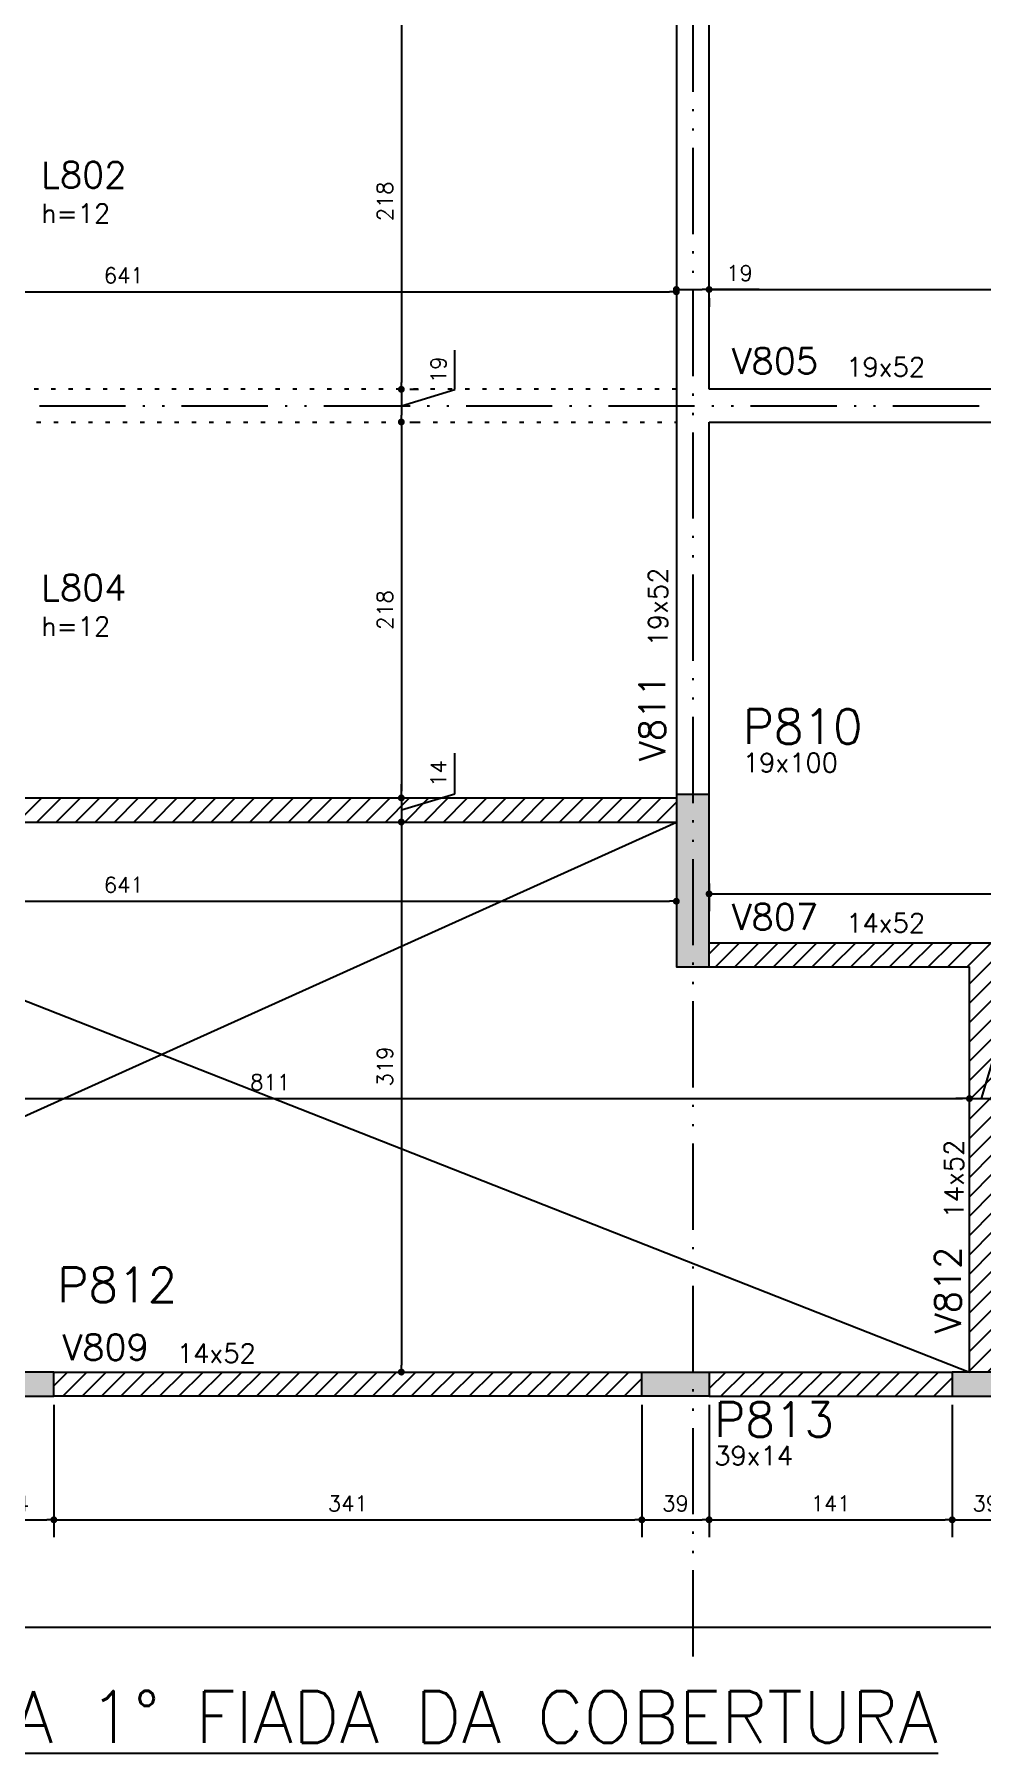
# Model space of a CAD drawing. Extents: x -14651 to 2572, y -4567 to 5191.
# Drawn here: x 482 to 1032, y 3627 to 4626 of the extents above; entities that cross this region are included whole.
import ezdxf

# ---------------------------------------------------------------- set-up
doc = ezdxf.new("R2010")
doc.units = 0
doc.header["$LTSCALE"] = 25
doc.linetypes.add('ESTILO_TQS_0002', pattern=[0.4, 0.1, -0.3])
doc.linetypes.add('ESTILO_TQS_0004', pattern=[3.3, 2, -0.4, 0.05, -0.4, 0.05, -0.4])
for name, color, linetype in [('COTA', 1, 'Continuous'), ('EIXOS', 1, 'ESTILO_TQS_0004'), ('H2', 252, 'Continuous'), ('L-D', 2, 'Continuous'), ('L-N', 4, 'Continuous'), ('LINHA-FINA', 1, 'Continuous'), ('P-D', 2, 'Continuous'), ('P-N', 5, 'Continuous'), ('P-S', 5, 'Continuous'), ('PIL-N', 4, 'Continuous'), ('PORTA', 3, 'ESTILO_TQS_0002'), ('T4', 6, 'Continuous'), ('VIG-D', 2, 'Continuous'), ('VIG-N', 4, 'Continuous'), ('VIGA', 3, 'Continuous')]:
    doc.layers.add(name, color=color, linetype=linetype)
doc.styles.add('COTA', font='romans.shx')
doc.styles.get("Standard").update_dxf_attribs({"font": 'romans.shx'})
doc.styles.add('Texto4', font='romans.shx', dxfattribs={"height": 30})
doc.dimstyles.new('forma', dxfattribs={"dimscale": 5, "dimtxt": 1.8, "dimasz": 0.8, "dimexe": 2, "dimexo": 1, "dimgap": 1, "dimtad": 1, "dimdec": 1, "dimzin": 9, "dimtxsty": 'COTA', "dimblk1": 'DOT', "dimblk2": 'DOT', "dimsah": 1, "dimcen": 0, "dimdle": 1, "dimclrd": 256, "dimclre": 256, "dimclrt": 2, "dimadec": 0, "dimazin": 0, "dimtfac": 1, "dimtdec": 0, "dimtmove": 0, "dimatfit": 3, "dimfxl": 1, "dimtolj": 1, "dimtzin": 0, "dimarcsym": 0})
pattern_1 = [(45, (-4000, 0), (-5.61266, 5.61266), [])]

# ---------------------------------------------------------------- blocks, each defined once
blk = doc.blocks.new('A$C84a07bde')
at = {"layer": 'EIXOS'}
for p, q in [((1173.64, -241.46), (1173.64, -1700.03)), ((299.72, -968.49), (2840.43, -968.49))]:
    blk.add_line(p, q, dxfattribs=at)
blk = doc.blocks.new('_Dot')
at = {"color": 0, "linetype": 'ByBlock', "lineweight": -2}
blk.add_line((-0.5, 0), (-1, 0), dxfattribs=at)
at = {"color": 0, "linetype": 'ByBlock', "const_width": 0.5}
blk.add_lwpolyline([(-0.25, 0, 1), (0.25, 0, 1)], format="xyb", close=True, dxfattribs=at)
blk = doc.blocks.new('*D87')
at = {"layer": 'COTA', "lineweight": -2, "transparency": 16777216}
for p, q in [((449.52, 3831.4), (449.52, 3754.72)), ((493.52, 3831.4), (493.52, 3754.72)), ((453.52, 3764.72), (489.52, 3764.72))]:
    blk.add_line(p, q, dxfattribs=at)
at = {"layer": 'Defpoints', "color": 0, "transparency": 16777216}
for p in [(449.52, 3836.4), (493.52, 3836.4), (493.52, 3764.72)]:
    blk.add_point(p, dxfattribs=at)
at = {"layer": 'COTA', "lineweight": -2, "transparency": 16777216, "xscale": 4, "yscale": 4, "zscale": 4, "rotation": 180}
blk.add_blockref('_Dot', (449.52, 3764.72), dxfattribs=at)
at = {"layer": 'COTA', "lineweight": -2, "transparency": 16777216, "xscale": 4, "yscale": 4, "zscale": 4}
blk.add_blockref('_Dot', (493.52, 3764.72), dxfattribs=at)
at = {"layer": 'COTA', "color": 2, "transparency": 16777216, "insert": (471.52, 3774.22), "char_height": 9, "attachment_point": 5, "style": 'COTA'}
blk.add_mtext('\\A1;44 ', dxfattribs=at)
blk = doc.blocks.new('*D88')
at = {"layer": 'COTA', "lineweight": -2, "transparency": 16777216}
for p, q in [((493.52, 3831.4), (493.52, 3754.72)), ((834.52, 3831.4), (834.52, 3754.72)), ((497.52, 3764.72), (830.52, 3764.72))]:
    blk.add_line(p, q, dxfattribs=at)
at = {"layer": 'Defpoints', "color": 0, "transparency": 16777216}
for p in [(493.52, 3836.4), (834.52, 3836.4), (834.52, 3764.72)]:
    blk.add_point(p, dxfattribs=at)
at = {"layer": 'COTA', "lineweight": -2, "transparency": 16777216, "xscale": 4, "yscale": 4, "zscale": 4, "rotation": 180}
blk.add_blockref('_Dot', (493.52, 3764.72), dxfattribs=at)
at = {"layer": 'COTA', "lineweight": -2, "transparency": 16777216, "xscale": 4, "yscale": 4, "zscale": 4}
blk.add_blockref('_Dot', (834.52, 3764.72), dxfattribs=at)
at = {"layer": 'COTA', "color": 2, "transparency": 16777216, "insert": (664.02, 3774.22), "char_height": 9, "attachment_point": 5, "style": 'COTA'}
blk.add_mtext('\\A1;341 ', dxfattribs=at)
blk = doc.blocks.new('*D89')
at = {"layer": 'COTA', "lineweight": -2, "transparency": 16777216}
for p, q in [((834.52, 3831.4), (834.52, 3754.72)), ((873.52, 3831.4), (873.52, 3754.72)), ((838.52, 3764.72), (869.52, 3764.72))]:
    blk.add_line(p, q, dxfattribs=at)
at = {"layer": 'Defpoints', "color": 0, "transparency": 16777216}
for p in [(834.52, 3836.4), (873.52, 3836.4), (873.52, 3764.72)]:
    blk.add_point(p, dxfattribs=at)
at = {"layer": 'COTA', "lineweight": -2, "transparency": 16777216, "xscale": 4, "yscale": 4, "zscale": 4, "rotation": 180}
blk.add_blockref('_Dot', (834.52, 3764.72), dxfattribs=at)
at = {"layer": 'COTA', "lineweight": -2, "transparency": 16777216, "xscale": 4, "yscale": 4, "zscale": 4}
blk.add_blockref('_Dot', (873.52, 3764.72), dxfattribs=at)
at = {"layer": 'COTA', "color": 2, "transparency": 16777216, "insert": (854.02, 3774.22), "char_height": 9, "attachment_point": 5, "style": 'COTA'}
blk.add_mtext('\\A1;39 ', dxfattribs=at)
blk = doc.blocks.new('*D90')
at = {"layer": 'COTA', "lineweight": -2, "transparency": 16777216}
for p, q in [((873.52, 3831.4), (873.52, 3754.72)), ((1014.52, 3831.4), (1014.52, 3754.72)), ((877.52, 3764.72), (1010.52, 3764.72))]:
    blk.add_line(p, q, dxfattribs=at)
at = {"layer": 'Defpoints', "color": 0, "transparency": 16777216}
for p in [(873.52, 3836.4), (1014.52, 3836.4), (1014.52, 3764.72)]:
    blk.add_point(p, dxfattribs=at)
at = {"layer": 'COTA', "lineweight": -2, "transparency": 16777216, "xscale": 4, "yscale": 4, "zscale": 4, "rotation": 180}
blk.add_blockref('_Dot', (873.52, 3764.72), dxfattribs=at)
at = {"layer": 'COTA', "lineweight": -2, "transparency": 16777216, "xscale": 4, "yscale": 4, "zscale": 4}
blk.add_blockref('_Dot', (1014.52, 3764.72), dxfattribs=at)
at = {"layer": 'COTA', "color": 2, "transparency": 16777216, "insert": (944.02, 3774.22), "char_height": 9, "attachment_point": 5, "style": 'COTA'}
blk.add_mtext('\\A1;141 ', dxfattribs=at)
blk = doc.blocks.new('*D91')
at = {"layer": 'COTA', "lineweight": -2, "transparency": 16777216}
for p, q in [((1014.52, 3831.4), (1014.52, 3754.72)), ((1053.52, 3831.4), (1053.52, 3754.72)), ((1018.52, 3764.72), (1049.52, 3764.72))]:
    blk.add_line(p, q, dxfattribs=at)
at = {"layer": 'Defpoints', "color": 0, "transparency": 16777216}
for p in [(1014.52, 3836.4), (1053.52, 3836.4), (1053.52, 3764.72)]:
    blk.add_point(p, dxfattribs=at)
at = {"layer": 'COTA', "lineweight": -2, "transparency": 16777216, "xscale": 4, "yscale": 4, "zscale": 4, "rotation": 180}
blk.add_blockref('_Dot', (1014.52, 3764.72), dxfattribs=at)
at = {"layer": 'COTA', "lineweight": -2, "transparency": 16777216, "xscale": 4, "yscale": 4, "zscale": 4}
blk.add_blockref('_Dot', (1053.52, 3764.72), dxfattribs=at)
at = {"layer": 'COTA', "color": 2, "transparency": 16777216, "insert": (1034.02, 3774.22), "char_height": 9, "attachment_point": 5, "style": 'COTA'}
blk.add_mtext('\\A1;39 ', dxfattribs=at)
blk = doc.blocks.new('*D103')
at = {"layer": 'COTA', "lineweight": -2, "transparency": 16777216}
for p, q in [((449.52, 3831.4), (449.52, 3692.48)), ((2473.52, 3831.4), (2473.52, 3692.48)), ((453.52, 3702.48), (2469.52, 3702.48))]:
    blk.add_line(p, q, dxfattribs=at)
at = {"layer": 'Defpoints', "color": 0, "transparency": 16777216}
for p in [(449.52, 3836.4), (2473.52, 3836.4), (2473.52, 3702.48)]:
    blk.add_point(p, dxfattribs=at)
at = {"layer": 'COTA', "lineweight": -2, "transparency": 16777216, "xscale": 4, "yscale": 4, "zscale": 4, "rotation": 180}
blk.add_blockref('_Dot', (449.52, 3702.48), dxfattribs=at)
at = {"layer": 'COTA', "lineweight": -2, "transparency": 16777216, "xscale": 4, "yscale": 4, "zscale": 4}
blk.add_blockref('_Dot', (2473.52, 3702.48), dxfattribs=at)
at = {"layer": 'COTA', "color": 2, "transparency": 16777216, "insert": (1461.52, 3711.98), "char_height": 9, "attachment_point": 5, "style": 'COTA'}
blk.add_mtext('\\A1;2024 ', dxfattribs=at)
blk = doc.blocks.new('*D117')
at = {"layer": 'COTA', "lineweight": -2, "transparency": 16777216}
for p, q in [((854.52, 4130.4), (854.52, 4113.49)), ((213.52, 4122.7), (213.52, 4113.49)), ((217.52, 4123.49), (850.52, 4123.49))]:
    blk.add_line(p, q, dxfattribs=at)
at = {"layer": 'Defpoints', "color": 0, "transparency": 16777216}
for p in [(213.52, 4127.7), (854.52, 4135.4), (854.52, 4123.49)]:
    blk.add_point(p, dxfattribs=at)
at = {"layer": 'COTA', "lineweight": -2, "transparency": 16777216, "xscale": 4, "yscale": 4, "zscale": 4, "rotation": 180}
blk.add_blockref('_Dot', (213.52, 4123.49), dxfattribs=at)
at = {"layer": 'COTA', "lineweight": -2, "transparency": 16777216, "xscale": 4, "yscale": 4, "zscale": 4}
blk.add_blockref('_Dot', (854.52, 4123.49), dxfattribs=at)
at = {"layer": 'COTA', "color": 2, "transparency": 16777216, "insert": (534.02, 4132.99), "char_height": 9, "attachment_point": 5, "style": 'COTA'}
blk.add_mtext('\\A1;641 ', dxfattribs=at)
blk = doc.blocks.new('*D118')
at = {"layer": 'COTA', "lineweight": -2, "transparency": 16777216}
for p, q in [((873.52, 4133.78), (873.52, 4117.72)), ((877.52, 4127.72), (1460.52, 4127.72)), ((1464.52, 4133.78), (1464.52, 4117.72))]:
    blk.add_line(p, q, dxfattribs=at)
at = {"layer": 'Defpoints', "color": 0, "transparency": 16777216}
for p in [(873.52, 4138.78), (1464.52, 4138.78), (1464.52, 4127.72)]:
    blk.add_point(p, dxfattribs=at)
at = {"layer": 'COTA', "lineweight": -2, "transparency": 16777216, "xscale": 4, "yscale": 4, "zscale": 4, "rotation": 180}
blk.add_blockref('_Dot', (873.52, 4127.72), dxfattribs=at)
at = {"layer": 'COTA', "lineweight": -2, "transparency": 16777216, "xscale": 4, "yscale": 4, "zscale": 4}
blk.add_blockref('_Dot', (1464.52, 4127.72), dxfattribs=at)
at = {"layer": 'COTA', "color": 2, "transparency": 16777216, "insert": (1169.02, 4137.22), "char_height": 9, "attachment_point": 5, "style": 'COTA'}
blk.add_mtext('\\A1;591 ', dxfattribs=at)
blk = doc.blocks.new('*D119')
at = {"layer": 'COTA', "lineweight": -2, "transparency": 16777216}
for p, q in [((854.52, 4502.05), (854.52, 4466.94)), ((213.52, 4490.13), (213.52, 4466.94)), ((217.52, 4476.94), (850.52, 4476.94))]:
    blk.add_line(p, q, dxfattribs=at)
at = {"layer": 'Defpoints', "color": 0, "transparency": 16777216}
for p in [(854.52, 4507.05), (213.52, 4495.13), (854.52, 4476.94)]:
    blk.add_point(p, dxfattribs=at)
at = {"layer": 'COTA', "lineweight": -2, "transparency": 16777216, "xscale": 4, "yscale": 4, "zscale": 4, "rotation": 180}
blk.add_blockref('_Dot', (213.52, 4476.94), dxfattribs=at)
at = {"layer": 'COTA', "lineweight": -2, "transparency": 16777216, "xscale": 4, "yscale": 4, "zscale": 4}
blk.add_blockref('_Dot', (854.52, 4476.94), dxfattribs=at)
at = {"layer": 'COTA', "color": 2, "transparency": 16777216, "insert": (534.02, 4486.44), "char_height": 9, "attachment_point": 5, "style": 'COTA'}
blk.add_mtext('\\A1;641 ', dxfattribs=at)
blk = doc.blocks.new('*D120')
at = {"layer": 'COTA', "lineweight": -2, "transparency": 16777216}
for p, q in [((854.52, 4502.05), (854.52, 4468.28)), ((858.52, 4478.28), (869.52, 4478.28)), ((902.63, 4478.28), (873.52, 4478.28)), ((873.52, 4473.28), (873.52, 4468.28))]:
    blk.add_line(p, q, dxfattribs=at)
at = {"layer": 'Defpoints', "color": 0, "transparency": 16777216}
for p in [(854.52, 4507.05), (873.52, 4478.28), (873.52, 4478.28)]:
    blk.add_point(p, dxfattribs=at)
at = {"layer": 'COTA', "lineweight": -2, "transparency": 16777216, "xscale": 4, "yscale": 4, "zscale": 4, "rotation": 180}
blk.add_blockref('_Dot', (854.52, 4478.28), dxfattribs=at)
at = {"layer": 'COTA', "lineweight": -2, "transparency": 16777216, "xscale": 4, "yscale": 4, "zscale": 4}
blk.add_blockref('_Dot', (873.52, 4478.28), dxfattribs=at)
at = {"layer": 'COTA', "color": 2, "transparency": 16777216, "insert": (891.2, 4487.78), "char_height": 9, "attachment_point": 5, "style": 'COTA'}
blk.add_mtext('\\A1;19 ', dxfattribs=at)
blk = doc.blocks.new('*D121')
at = {"layer": 'COTA', "lineweight": -2, "transparency": 16777216}
for p, q in [((1464.52, 4475.9), (1464.52, 4488.28)), ((877.52, 4478.28), (1460.52, 4478.28)), ((873.52, 4473.28), (873.52, 4468.28))]:
    blk.add_line(p, q, dxfattribs=at)
at = {"layer": 'Defpoints', "color": 0, "transparency": 16777216}
for p in [(873.52, 4478.28), (1464.52, 4478.28), (1464.52, 4470.9)]:
    blk.add_point(p, dxfattribs=at)
at = {"layer": 'COTA', "lineweight": -2, "transparency": 16777216, "xscale": 4, "yscale": 4, "zscale": 4, "rotation": 180}
blk.add_blockref('_Dot', (873.52, 4478.28), dxfattribs=at)
at = {"layer": 'COTA', "lineweight": -2, "transparency": 16777216, "xscale": 4, "yscale": 4, "zscale": 4}
blk.add_blockref('_Dot', (1464.52, 4478.28), dxfattribs=at)
at = {"layer": 'COTA', "color": 2, "transparency": 16777216, "insert": (1169.02, 4487.78), "char_height": 9, "attachment_point": 5, "style": 'COTA'}
blk.add_mtext('\\A1;591 ', dxfattribs=at)
blk = doc.blocks.new('*D122')
at = {"layer": 'COTA', "lineweight": -2, "transparency": 16777216}
for p, q in [((213.52, 3980.12), (213.52, 4018.99)), ((1024.52, 4003.83), (1024.52, 4018.99)), ((217.52, 4008.99), (1020.52, 4008.99))]:
    blk.add_line(p, q, dxfattribs=at)
at = {"layer": 'Defpoints', "color": 0, "transparency": 16777216}
for p in [(1024.52, 4008.99), (1024.52, 3998.83), (213.52, 3975.12)]:
    blk.add_point(p, dxfattribs=at)
at = {"layer": 'COTA', "lineweight": -2, "transparency": 16777216, "xscale": 4, "yscale": 4, "zscale": 4, "rotation": 180}
blk.add_blockref('_Dot', (213.52, 4008.99), dxfattribs=at)
at = {"layer": 'COTA', "lineweight": -2, "transparency": 16777216, "xscale": 4, "yscale": 4, "zscale": 4}
blk.add_blockref('_Dot', (1024.52, 4008.99), dxfattribs=at)
at = {"layer": 'COTA', "color": 2, "transparency": 16777216, "insert": (619.02, 4018.49), "char_height": 9, "attachment_point": 5, "style": 'COTA'}
blk.add_mtext('\\A1;811 ', dxfattribs=at)
blk = doc.blocks.new('*D123')
at = {"layer": 'COTA', "lineweight": -2, "transparency": 16777216}
for p, q in [((1031.52, 4008.99), (1038.12, 4030.99)), ((1038.12, 4030.99), (1061.83, 4030.99)), ((1024.52, 4003.83), (1024.52, 4018.99)), ((1038.52, 4013.99), (1038.52, 4018.99)), ((1020.52, 4008.99), (1016.52, 4008.99)), ((1024.52, 4008.99), (1038.52, 4008.99)), ((1024.52, 4008.99), (1038.52, 4008.99)), ((1042.52, 4008.99), (1046.52, 4008.99))]:
    blk.add_line(p, q, dxfattribs=at)
at = {"layer": 'Defpoints', "color": 0, "transparency": 16777216}
for p in [(1038.52, 4008.99), (1038.52, 4008.99), (1024.52, 3998.83)]:
    blk.add_point(p, dxfattribs=at)
at = {"layer": 'COTA', "lineweight": -2, "transparency": 16777216, "xscale": 4, "yscale": 4, "zscale": 4}
blk.add_blockref('_Dot', (1024.52, 4008.99), dxfattribs=at)
at = {"layer": 'COTA', "lineweight": -2, "transparency": 16777216, "xscale": 4, "yscale": 4, "zscale": 4, "rotation": 180}
blk.add_blockref('_Dot', (1038.52, 4008.99), dxfattribs=at)
at = {"layer": 'COTA', "color": 2, "transparency": 16777216, "insert": (1049.97, 4040.49), "char_height": 9, "attachment_point": 5, "style": 'COTA'}
blk.add_mtext('\\A1;14 ', dxfattribs=at)
blk = doc.blocks.new('*D142')
at = {"layer": 'COTA', "lineweight": -2, "transparency": 16777216}
for p, q in [((700.05, 4638.4), (705.05, 4638.4)), ((695.05, 4634.4), (695.05, 4424.4)), ((700.05, 4420.4), (705.05, 4420.4))]:
    blk.add_line(p, q, dxfattribs=at)
at = {"layer": 'Defpoints', "color": 0, "transparency": 16777216}
for p in [(695.05, 4638.4), (695.05, 4420.4), (695.05, 4420.4)]:
    blk.add_point(p, dxfattribs=at)
at = {"layer": 'COTA', "lineweight": -2, "transparency": 16777216, "xscale": 4, "yscale": 4, "zscale": 4}
for p, rotation in [((695.05, 4638.4), 90), ((695.05, 4420.4), 270)]:
    blk.add_blockref('_Dot', p, dxfattribs=dict(at, rotation=rotation))
at = {"layer": 'COTA', "color": 2, "transparency": 16777216, "insert": (685.55, 4529.4), "char_height": 9, "attachment_point": 5, "rotation": 90, "style": 'COTA'}
blk.add_mtext('\\A1;218 ', dxfattribs=at)
blk = doc.blocks.new('*D143')
at = {"layer": 'COTA', "lineweight": -2, "transparency": 16777216}
for p, q in [((726.05, 4420.2), (726.05, 4443.06)), ((695.05, 4410.9), (726.05, 4420.2)), ((700.05, 4420.4), (705.05, 4420.4)), ((695.05, 4416.4), (695.05, 4405.4)), ((700.05, 4401.4), (705.05, 4401.4))]:
    blk.add_line(p, q, dxfattribs=at)
at = {"layer": 'Defpoints', "color": 0, "transparency": 16777216}
for p in [(695.05, 4420.4), (695.05, 4401.4), (695.05, 4401.4)]:
    blk.add_point(p, dxfattribs=at)
at = {"layer": 'COTA', "lineweight": -2, "transparency": 16777216, "xscale": 4, "yscale": 4, "zscale": 4}
for p, rotation in [((695.05, 4420.4), 90), ((695.05, 4401.4), 270)]:
    blk.add_blockref('_Dot', p, dxfattribs=dict(at, rotation=rotation))
at = {"layer": 'COTA', "color": 2, "transparency": 16777216, "insert": (716.55, 4431.63), "char_height": 9, "attachment_point": 5, "rotation": 90, "style": 'COTA'}
blk.add_mtext('\\A1;19 ', dxfattribs=at)
blk = doc.blocks.new('*D144')
at = {"layer": 'COTA', "lineweight": -2, "transparency": 16777216}
for p, q in [((695.05, 4397.4), (695.05, 4187.4)), ((700.05, 4401.4), (705.05, 4401.4)), ((700.05, 4183.4), (705.05, 4183.4))]:
    blk.add_line(p, q, dxfattribs=at)
at = {"layer": 'Defpoints', "color": 0, "transparency": 16777216}
for p in [(695.05, 4401.4), (695.05, 4183.4), (695.05, 4183.4)]:
    blk.add_point(p, dxfattribs=at)
at = {"layer": 'COTA', "lineweight": -2, "transparency": 16777216, "xscale": 4, "yscale": 4, "zscale": 4}
for p, rotation in [((695.05, 4401.4), 90), ((695.05, 4183.4), 270)]:
    blk.add_blockref('_Dot', p, dxfattribs=dict(at, rotation=rotation))
at = {"layer": 'COTA', "color": 2, "transparency": 16777216, "insert": (685.55, 4292.4), "char_height": 9, "attachment_point": 5, "rotation": 90, "style": 'COTA'}
blk.add_mtext('\\A1;218 ', dxfattribs=at)
blk = doc.blocks.new('*D145')
at = {"layer": 'COTA', "lineweight": -2, "transparency": 16777216}
for p, q in [((726.05, 4185.7), (726.05, 4209.42)), ((695.05, 4187.4), (695.05, 4191.4)), ((695.05, 4176.4), (726.05, 4185.7)), ((695.05, 4183.4), (695.05, 4169.4)), ((695.05, 4183.4), (695.05, 4169.4)), ((700.05, 4183.4), (705.05, 4183.4)), ((700.05, 4169.4), (705.05, 4169.4)), ((695.05, 4165.4), (695.05, 4161.4))]:
    blk.add_line(p, q, dxfattribs=at)
at = {"layer": 'Defpoints', "color": 0, "transparency": 16777216}
for p in [(695.05, 4183.4), (695.05, 4169.4), (695.05, 4169.4)]:
    blk.add_point(p, dxfattribs=at)
at = {"layer": 'COTA', "lineweight": -2, "transparency": 16777216, "xscale": 4, "yscale": 4, "zscale": 4}
for p, rotation in [((695.05, 4183.4), 270), ((695.05, 4169.4), 90)]:
    blk.add_blockref('_Dot', p, dxfattribs=dict(at, rotation=rotation))
at = {"layer": 'COTA', "color": 2, "transparency": 16777216, "insert": (716.55, 4197.56), "char_height": 9, "attachment_point": 5, "rotation": 90, "style": 'COTA'}
blk.add_mtext('\\A1;14 ', dxfattribs=at)
blk = doc.blocks.new('*D146')
at = {"layer": 'COTA', "lineweight": -2, "transparency": 16777216}
for p, q in [((700.05, 4169.4), (705.05, 4169.4)), ((695.05, 4165.4), (695.05, 3854.4)), ((700.05, 3850.4), (705.05, 3850.4))]:
    blk.add_line(p, q, dxfattribs=at)
at = {"layer": 'Defpoints', "color": 0, "transparency": 16777216}
for p in [(695.05, 4169.4), (695.05, 3850.4), (695.05, 3850.4)]:
    blk.add_point(p, dxfattribs=at)
at = {"layer": 'COTA', "lineweight": -2, "transparency": 16777216, "xscale": 4, "yscale": 4, "zscale": 4}
for p, rotation in [((695.05, 4169.4), 90), ((695.05, 3850.4), 270)]:
    blk.add_blockref('_Dot', p, dxfattribs=dict(at, rotation=rotation))
at = {"layer": 'COTA', "color": 2, "transparency": 16777216, "insert": (685.55, 4027.59), "char_height": 9, "attachment_point": 5, "rotation": 90, "style": 'COTA'}
blk.add_mtext('\\A1;319 ', dxfattribs=at)

msp = doc.modelspace()

# ---------------------------------------------------------------- hatches: boundary and pattern name
at = {"layer": 'H2'}
h = msp.add_hatch(dxfattribs=at)
h.set_pattern_fill('ANSI31', color=256, scale=2.5, style=0)
h.set_pattern_definition(pattern_1)
h.paths.add_polyline_path([(854.52, 4183.4), (213.52, 4183.4), (213.52, 4169.4), (854.52, 4169.4)])
for points in [[(854.52, 4185.4), (854.52, 4085.4), (873.52, 4085.4), (873.52, 4185.4)], [(409.52, 3866.4), (449.52, 3866.4), (449.52, 3836.4), (493.52, 3836.4), (493.52, 3850.4), (463.52, 3850.4), (463.52, 3880.4), (409.52, 3880.4)], [(834.52, 3850.4), (873.52, 3850.4), (873.52, 3836.4), (834.52, 3836.4)], [(1014.52, 3836.4), (1053.52, 3836.4), (1053.52, 3850.4), (1014.52, 3850.4)]]:
    msp.add_hatch(color=256, dxfattribs=at).paths.add_polyline_path(points)
h = msp.add_hatch(dxfattribs=at)
h.set_pattern_fill('ANSI31', color=256, scale=2.5, style=0)
h.set_pattern_definition([(45, (-4000, -6), (-5.61266, 5.61266), [])])
h.paths.add_polyline_path([(1053.52, 3850.4), (1053.52, 3836.4), (1234.52, 3836.4), (1234.52, 3850.4), (1228.52, 3850.4), (1228.52, 4085.4), (1464.52, 4085.4), (1464.52, 4099.4), (873.52, 4099.4), (873.52, 4085.4), (1024.52, 4085.4), (1024.52, 3850.4), (1038.52, 3850.4), (1038.52, 4085.4), (1214.52, 4085.4), (1214.52, 3850.4)])
h = msp.add_hatch(dxfattribs=at)
h.set_pattern_fill('ANSI31', color=256, scale=2.5, style=0)
h.set_pattern_definition(pattern_1)
h.paths.add_polyline_path([(834.52, 3836.4), (834.52, 3850.4), (493.52, 3850.4), (493.52, 3836.4)])
h = msp.add_hatch(dxfattribs=at)
h.set_pattern_fill('ANSI31', color=256, scale=2.5, style=0)
h.set_pattern_definition(pattern_1)
h.paths.add_polyline_path([(1014.52, 3836.4), (1014.52, 3850.4), (873.52, 3850.4), (873.52, 3836.4)])

# ---------------------------------------------------------------- linework, layer by layer
at = {"layer": 'LINHA-FINA'}
for points in [[(213.52, 3880.4), (854.52, 4169.4)], [(213.52, 4169.4), (1024.52, 3850.4)]]:
    msp.add_lwpolyline(points, dxfattribs=at)
at = {"layer": 'P-N'}
for points in [[(854.52, 4185.4), (854.52, 4085.4), (873.52, 4085.4), (873.52, 4185.4)], [(834.52, 3850.4), (873.52, 3850.4), (873.52, 3836.4), (834.52, 3836.4)], [(1014.52, 3836.4), (1053.52, 3836.4), (1053.52, 3850.4), (1014.52, 3850.4)]]:
    msp.add_lwpolyline(points, close=True, dxfattribs=at)
at = {"layer": 'P-S'}
msp.add_lwpolyline([(409.52, 3866.4), (449.52, 3866.4), (449.52, 3836.4), (493.52, 3836.4), (493.52, 3850.4), (463.52, 3850.4), (463.52, 3880.4), (409.52, 3880.4), (409.52, 3866.4)], dxfattribs=at)
at = {"layer": 'PORTA'}
for p, q in [((854.52, 4420.4), (213.52, 4420.4)), ((213.52, 4401.4), (854.52, 4401.4))]:
    msp.add_line(p, q, dxfattribs=at)
at = {"layer": 'VIGA'}
for p, q in [((854.52, 4636.4), (854.52, 4185.4)), ((873.52, 4420.4), (873.52, 4636.4)), ((1464.52, 4420.4), (873.52, 4420.4)), ((873.52, 4185.4), (873.52, 4401.4)), ((873.52, 4401.4), (1464.52, 4401.4))]:
    msp.add_line(p, q, dxfattribs=at)
for points in [[(213.52, 4183.4), (854.52, 4183.4)], [(213.52, 4169.4), (854.52, 4169.4)], [(873.52, 4099.4), (1464.52, 4099.4)], [(873.52, 4085.4), (1024.52, 4085.4)], [(1024.52, 3850.4), (1024.52, 4085.4)], [(493.52, 3850.4), (834.52, 3850.4)], [(873.52, 3850.4), (1014.52, 3850.4)], [(834.52, 3836.4), (493.52, 3836.4)], [(873.52, 3836.4), (1014.52, 3836.4)]]:
    msp.add_lwpolyline(points, dxfattribs=at)

# ---------------------------------------------------------------- block references
at = {"layer": 'COTA'}
msp.add_blockref('A$C84a07bde', (-309.62, 5379.39), dxfattribs=at)

# ---------------------------------------------------------------- texts
at = {"layer": 'L-D'}
for p in [(486.14, 4516.91), (486.14, 4277.47)]:
    msp.add_text('h=12', height=11, dxfattribs=at).set_placement(p)
at = {"layer": 'L-N'}
for s, p in [('L802', (486.14, 4537.31)), ('L804', (486.14, 4297.87))]:
    msp.add_text(s, height=15, dxfattribs=at).set_placement(p)
at = {"layer": 'P-D', "linetype": 'Continuous'}
for s, p in [('19x100', (893.1, 4198.32, 0.02)), ('39x14', (876.51, 3796.4, 0.02))]:
    msp.add_text(s, height=11, dxfattribs=at).set_placement(p)
at = {"layer": 'PIL-N', "linetype": 'Continuous'}
for s, p in [('P810', (893.1, 4214.82, 0.02)), ('P812', (495.58, 3890.97, 0.02)), ('P813', (876.51, 3812.9, 0.02))]:
    msp.add_text(s, height=20, dxfattribs=at).set_placement(p)
at = {"layer": 'T4', "style": 'Texto4'}
msp.add_text('%%UMODULAÇÃO DA 1° FIADA DA COBERTURA', height=30, dxfattribs=at).set_placement((184.76, 3635.41))
at = {"layer": 'VIG-D', "linetype": 'Continuous'}
for s, p in [('19x52', (953.05, 4427.85, -0.02)), ('14x52', (953.05, 4105.42, -0.02)), ('14x52', (564.91, 3855.81, -0.02))]:
    msp.add_text(s, height=11, dxfattribs=at).set_placement(p)
for s, p in [('19x52', (849.45, 4271.26, -0.02)), ('14x52', (1020.97, 3939.47, -0.02))]:
    msp.add_text(s, height=11, rotation=90, dxfattribs=at).set_placement(p)
at = {"layer": 'VIG-N', "linetype": 'Continuous'}
for s, p in [('V805', (886.57, 4429.33, -0.02)), ('V807', (886.57, 4106.9, -0.02)), ('V809', (498.43, 3857.28, -0.02))]:
    msp.add_text(s, height=15, dxfattribs=at).set_placement(p)
for s, p in [('V811', (847.97, 4204.79, -0.02)), ('V812', (1019.49, 3872.99, -0.02))]:
    msp.add_text(s, height=15, rotation=90, dxfattribs=at).set_placement(p)

# ---------------------------------------------------------------- dimensions: what is measured, and where the dimension line sits
at = {"layer": 'COTA'}
for base, p1, p2, picture, middle in [((695.05, 4420.4), (695.05, 4638.4), (695.05, 4420.4), '*D142', (685.55, 4529.4)), ((695.05, 4401.4), (695.05, 4420.4), (695.05, 4401.4), '*D143', (716.55, 4425.2)), ((695.05, 4183.4), (695.05, 4401.4), (695.05, 4183.4), '*D144', (685.55, 4292.4)), ((695.05, 4169.4), (695.05, 4183.4), (695.05, 4169.4), '*D145', (716.55, 4190.7))]:
    dim = msp.add_linear_dim(base=base, p1=p1, p2=p2, angle=90, dimstyle='forma', override={"dimpost": ' ', "dimtmove": 1}, dxfattribs=at)
    dim.commit()
    dim.dimension.update_dxf_attribs({"geometry": picture, "text_midpoint": middle})
for base, p1, p2, override, picture, middle in [((854.52, 4476.94), (213.52, 4495.13), (854.52, 4507.05), {"dimpost": ' '}, '*D119', (534.02, 4486.44)), ((1464.52, 4478.28), (873.52, 4478.28), (1464.52, 4470.9), {"dimpost": ' ', "dimtmove": 1}, '*D121', (1169.02, 4487.78)), ((854.52, 4123.49), (213.52, 4127.7), (854.52, 4135.4), {"dimpost": ' '}, '*D117', (534.02, 4132.99)), ((1038.52, 4008.99), (1024.52, 3998.83), (1038.52, 4008.99), {"dimpost": ' ', "dimtmove": 1}, '*D123', (1043.12, 4040.49)), ((1024.52, 4008.99), (213.52, 3975.12), (1024.52, 3998.83), {"dimpost": ' '}, '*D122', (619.02, 4018.49)), ((493.52, 3764.72), (449.52, 3836.4), (493.52, 3836.4), {"dimpost": ' '}, '*D87', (471.52, 3774.22)), ((2473.52, 3702.48), (449.52, 3836.4), (2473.52, 3836.4), {"dimpost": ' '}, '*D103', (1461.52, 3711.98)), ((834.52, 3764.72), (493.52, 3836.4), (834.52, 3836.4), {"dimpost": ' ', "dimtmove": 1}, '*D88', (664.02, 3774.22)), ((873.52, 3764.72), (834.52, 3836.4), (873.52, 3836.4), {"dimpost": ' ', "dimtmove": 1}, '*D89', (854.02, 3774.22)), ((1014.52, 3764.72), (873.52, 3836.4), (1014.52, 3836.4), {"dimpost": ' ', "dimtmove": 1}, '*D90', (944.02, 3774.22)), ((1053.52, 3764.72), (1014.52, 3836.4), (1053.52, 3836.4), {"dimpost": ' ', "dimtmove": 1}, '*D91', (1034.02, 3774.22))]:
    dim = msp.add_linear_dim(base=base, p1=p1, p2=p2, dimstyle='forma', override=override, dxfattribs=at)
    dim.commit()
    dim.dimension.update_dxf_attribs({"geometry": picture, "text_midpoint": middle})
for base, p1, p2, override, picture, middle in [((873.52, 4478.28), (854.52, 4507.05), (873.52, 4478.28), {"dimpost": ' ', "dimtmove": 1}, '*D120', (891.2, 4478.28)), ((1464.52, 4127.72), (873.52, 4138.78), (1464.52, 4138.78), {"dimpost": ' '}, '*D118', (1169.02, 4127.72))]:
    dim = msp.add_linear_dim(base=base, p1=p1, p2=p2, dimstyle='forma', override=override, dxfattribs=at)
    dim.commit()
    dim.dimension.update_dxf_attribs({"geometry": picture, "text_midpoint": middle, "dimtype": 128})
dim = msp.add_linear_dim(base=(695.05, 3850.4), p1=(695.05, 4169.4), p2=(695.05, 3850.4), angle=90, dimstyle='forma', override={"dimpost": ' ', "dimtmove": 1}, dxfattribs=at)
dim.commit()
dim.dimension.update_dxf_attribs({"geometry": '*D146', "text_midpoint": (695.05, 4027.59), "dimtype": 128})

doc.saveas('drawing.dxf')
